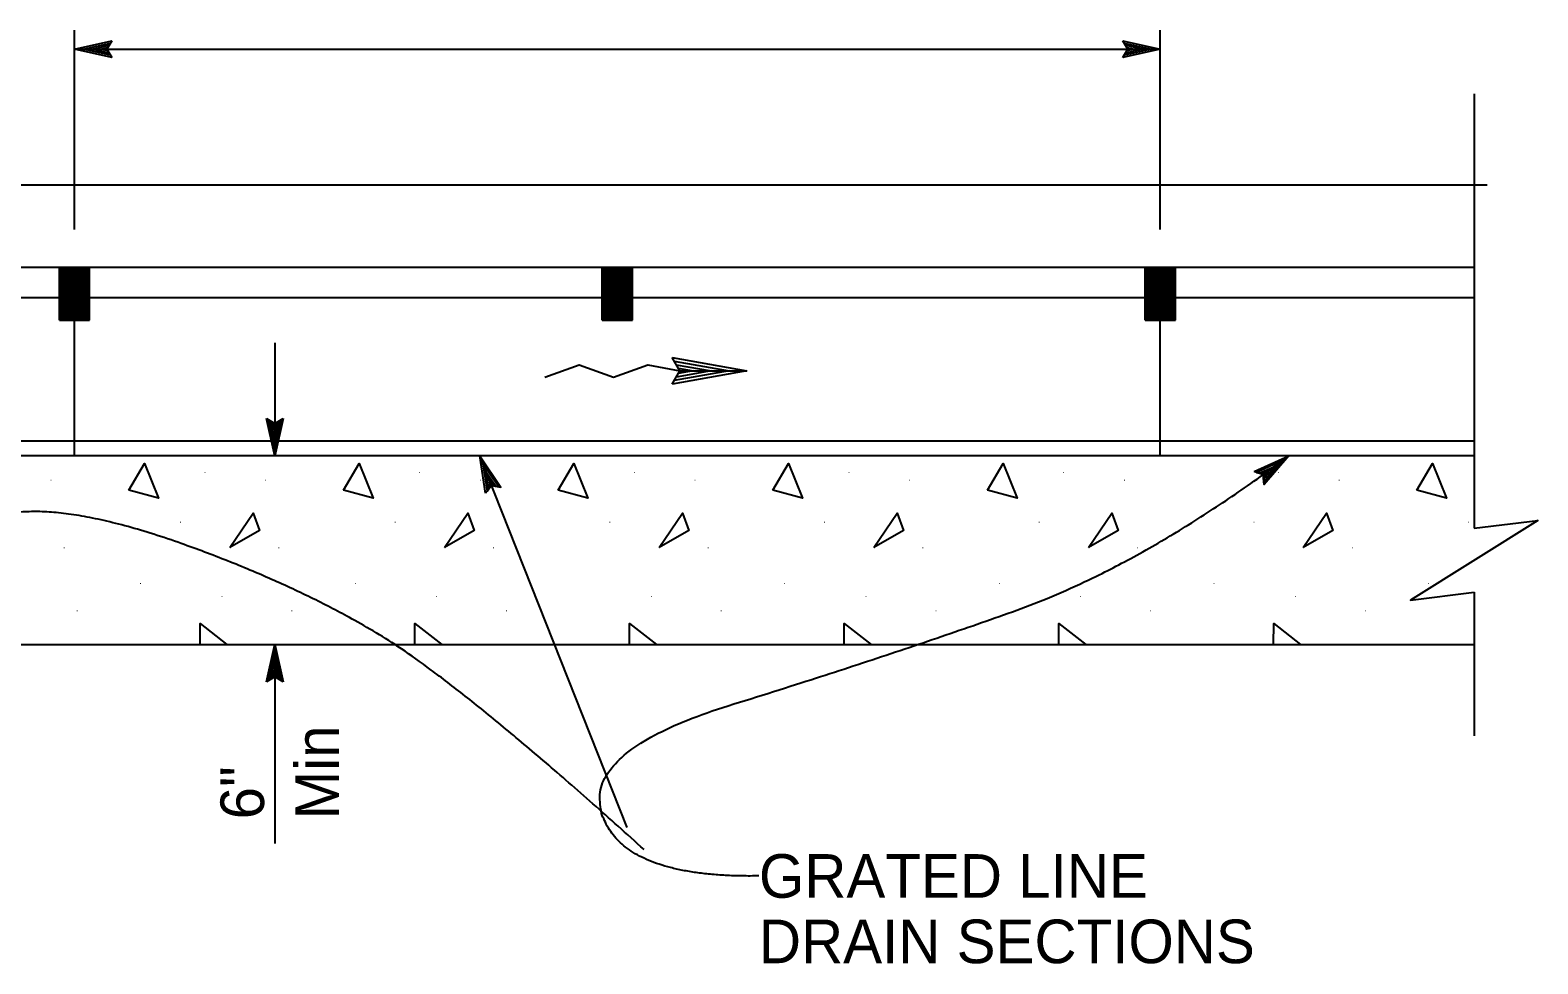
# Model space of a CAD drawing. Extents: x -893 to 867, y -474 to 712.
# Drawn here: x -521.7 to -279.8, y 94.1 to 243.9 of the extents above; entities that cross this region are included whole.
import ezdxf

# ---------------------------------------------------------------- set-up
doc = ezdxf.new("R2010")
doc.units = 0
for name, color, linetype in [('36 Drainage', 7, 'Continuous'), ('56 Stage 3 Anno', 7, 'Continuous'), ('57 Undefined', 7, 'Continuous'), ('60 Nongeo Data', 7, 'Continuous')]:
    doc.layers.add(name, color=color, linetype=linetype)

msp = doc.modelspace()

# ---------------------------------------------------------------- linework, layer by layer
at = {"layer": '36 Drainage'}
for points in [[(-505.89, 170.1), (-503.38, 174.37), (-501.12, 168.84)], [(-471.44, 170.1), (-468.93, 174.37), (-466.67, 168.84)], [(-436.99, 170.1), (-434.48, 174.37), (-432.22, 168.84)], [(-402.54, 170.1), (-400.03, 174.37), (-397.77, 168.84)], [(-368.09, 170.1), (-365.58, 174.37), (-363.32, 168.84)], [(-299.19, 170.1), (-296.68, 174.37), (-294.41, 168.84)], [(-489.69, 160.88), (-485.92, 166.4), (-484.92, 163.64)], [(-455.24, 160.88), (-451.47, 166.4), (-450.47, 163.64)], [(-420.79, 160.88), (-417.02, 166.4), (-416.02, 163.64)], [(-386.34, 160.88), (-382.57, 166.4), (-381.57, 163.64)], [(-351.89, 160.88), (-348.12, 166.4), (-347.11, 163.64)], [(-317.44, 160.88), (-313.67, 166.4), (-312.66, 163.64)]]:
    msp.add_lwpolyline(points, close=True, dxfattribs=at)
for points in [[(-280.18, 165), (-280.03, 165.22)], [(-494.44, 145.36), (-494.41, 148.69), (-490.12, 145.36)], [(-459.99, 145.36), (-459.96, 148.69), (-455.67, 145.36)], [(-425.54, 145.36), (-425.51, 148.69), (-421.21, 145.36)], [(-391.09, 145.36), (-391.06, 148.69), (-386.76, 145.36)], [(-356.64, 145.36), (-356.61, 148.69), (-352.31, 145.36)], [(-322.19, 145.36), (-322.16, 148.69), (-317.86, 145.36)]]:
    msp.add_lwpolyline(points, dxfattribs=at)
at = {"layer": '56 Stage 3 Anno'}
for p, q in [((-514.59, 211.92), (-514.59, 243.93)), ((-514.59, 240.88), (-508.59, 242.21)), ((-508.59, 242.21), (-509.39, 240.88)), ((-508.59, 242.21), (-508.59, 242.21)), ((-345.55, 240.88), (-346.35, 242.22)), ((-346.35, 242.22), (-346.35, 242.22)), ((-346.35, 242.22), (-340.35, 240.88)), ((-340.35, 211.92), (-340.35, 243.93)), ((-514.59, 240.88), (-340.35, 240.88)), ((-508.59, 239.54), (-514.59, 240.88)), ((-514.59, 240.88), (-514.59, 240.88)), ((-508.81, 239.89), (-513.21, 240.88)), ((-513.2, 240.88), (-508.83, 241.85)), ((-511.83, 240.88), (-509, 241.5)), ((-509.04, 240.25), (-511.83, 240.88)), ((-510.45, 240.87), (-509.24, 241.14)), ((-509.22, 240.6), (-510.45, 240.87)), ((-509.39, 240.88), (-508.59, 239.54)), ((-508.59, 239.54), (-508.59, 239.54)), ((-340.35, 240.88), (-346.35, 239.55)), ((-346.35, 239.55), (-345.55, 240.88)), ((-346.35, 239.55), (-346.35, 239.55)), ((-346.13, 241.86), (-341.73, 240.88)), ((-341.74, 240.87), (-346.12, 239.91)), ((-343.11, 240.88), (-345.94, 240.25)), ((-345.9, 241.5), (-343.11, 240.88)), ((-345.72, 241.16), (-344.49, 240.88)), ((-344.49, 240.88), (-345.7, 240.61)), ((-340.35, 240.88), (-340.35, 240.88)), ((-482.45, 193.77), (-482.45, 175.61)), ((-482.45, 175.61), (-483.78, 181.61)), ((-483.78, 181.61), (-483.78, 181.61)), ((-483.78, 181.61), (-482.45, 180.81)), ((-482.45, 180.81), (-481.11, 181.61)), ((-481.11, 181.61), (-482.45, 175.61)), ((-481.11, 181.61), (-481.11, 181.61)), ((-482.45, 177), (-483.42, 181.38)), ((-482.45, 178.38), (-483.07, 181.2)), ((-482.45, 179.76), (-482.71, 180.97)), ((-481.46, 181.4), (-482.45, 176.99)), ((-481.82, 181.16), (-482.45, 178.38)), ((-482.17, 180.99), (-482.45, 179.76)), ((-482.45, 175.61), (-482.45, 175.61)), ((-425.91, 115.98), (-449.57, 175.61)), ((-483.79, 139.36), (-482.45, 145.36)), ((-482.45, 145.36), (-482.45, 113.39)), ((-482.45, 145.36), (-482.45, 145.36)), ((-482.45, 145.36), (-481.12, 139.36)), ((-483.43, 139.58), (-482.45, 143.98)), ((-482.45, 143.97), (-481.48, 139.6)), ((-483.07, 139.81), (-482.45, 142.6)), ((-482.73, 139.99), (-482.45, 141.22)), ((-482.45, 142.6), (-481.83, 139.77)), ((-482.45, 141.22), (-482.18, 140.01)), ((-482.45, 140.16), (-483.79, 139.36)), ((-483.79, 139.36), (-483.79, 139.36)), ((-481.12, 139.36), (-482.45, 140.16)), ((-481.12, 139.36), (-481.12, 139.36))]:
    msp.add_line(p, q, dxfattribs=at)
for points in [[(-448.62, 169.64), (-449.57, 175.61), (-446.17, 170.61), (-446.57, 170.67), (-449.06, 174.34), (-448.37, 169.96), (-448.12, 170.28), (-448.57, 173.08), (-446.98, 170.74), (-447.38, 170.81), (-448.07, 171.82), (-447.87, 170.61), (-447.68, 170.86), (-446.17, 170.61), (-447.68, 170.86)], [(-325.27, 173.12), (-319.75, 175.61), (-323.69, 171.02), (-323.73, 171.42), (-320.85, 174.79), (-324.89, 172.96), (-324.51, 172.81), (-321.93, 173.98), (-323.77, 171.83), (-323.81, 172.23), (-323.02, 173.16), (-324.14, 172.66), (-323.84, 172.54), (-323.69, 171.02), (-323.84, 172.54)]]:
    msp.add_lwpolyline(points, close=True, dxfattribs=at)
for points in [[(-423.18, 112.42), (-452.79, 139.21), (-478.89, 154.81), (-513.46, 167.35), (-532.78, 165.82), (-538.88, 175.61)], [(-404.76, 108.19), (-426.52, 107.86), (-433.3, 128.2), (-385.17, 143.11), (-343.14, 158.03), (-319.75, 175.61)]]:
    msp.add_open_spline(points, degree=2, dxfattribs=at)
at = {"layer": '60 Nongeo Data'}
for p, q in [((-289.99, 233.71), (-289.99, 163.98)), ((-287.91, 219.03), (-772.33, 219.03)), ((-764.8, 205.87), (-289.99, 205.87)), ((-517.01, 197.39), (-517.01, 205.87)), ((-516.89, 197.39), (-516.89, 205.87)), ((-516.77, 197.39), (-516.77, 205.87)), ((-516.65, 197.39), (-516.65, 205.87)), ((-516.53, 197.39), (-516.53, 205.87)), ((-516.41, 197.39), (-516.41, 205.87)), ((-516.29, 197.39), (-516.29, 205.87)), ((-516.17, 197.39), (-516.17, 205.87)), ((-516.04, 197.39), (-516.04, 205.87)), ((-515.92, 197.39), (-515.92, 205.87)), ((-515.8, 197.39), (-515.8, 205.87)), ((-515.68, 197.39), (-515.68, 205.87)), ((-515.56, 197.39), (-515.56, 205.87)), ((-515.44, 197.39), (-515.44, 205.87)), ((-515.32, 197.39), (-515.32, 205.87)), ((-515.2, 197.39), (-515.2, 205.87)), ((-515.08, 197.39), (-515.08, 205.87)), ((-514.96, 197.39), (-514.96, 205.87)), ((-514.83, 197.39), (-514.83, 205.87)), ((-514.71, 197.39), (-514.71, 205.87)), ((-514.59, 175.61), (-514.59, 205.87)), ((-514.59, 197.39), (-514.59, 205.87)), ((-514.47, 197.39), (-514.47, 205.87)), ((-514.35, 197.39), (-514.35, 205.87)), ((-514.23, 197.39), (-514.23, 205.87)), ((-514.11, 197.39), (-514.11, 205.87)), ((-513.99, 197.39), (-513.99, 205.87)), ((-513.87, 197.39), (-513.87, 205.87)), ((-513.75, 197.39), (-513.75, 205.87)), ((-513.62, 197.39), (-513.62, 205.87)), ((-513.5, 197.39), (-513.5, 205.87)), ((-513.38, 197.39), (-513.38, 205.87)), ((-513.26, 197.39), (-513.26, 205.87)), ((-513.14, 197.39), (-513.14, 205.87)), ((-513.02, 197.39), (-513.02, 205.87)), ((-512.9, 197.39), (-512.9, 205.87)), ((-512.78, 197.39), (-512.78, 205.87)), ((-512.66, 197.39), (-512.66, 205.87)), ((-512.54, 197.39), (-512.54, 205.87)), ((-512.41, 197.39), (-512.41, 205.87)), ((-512.29, 197.39), (-512.29, 205.87)), ((-512.17, 197.39), (-512.17, 205.87)), ((-429.89, 197.39), (-429.89, 205.87)), ((-429.77, 197.39), (-429.77, 205.87)), ((-429.65, 197.39), (-429.65, 205.87)), ((-429.53, 197.39), (-429.53, 205.87)), ((-429.41, 197.39), (-429.41, 205.87)), ((-429.29, 197.39), (-429.29, 205.87)), ((-429.17, 197.39), (-429.17, 205.87)), ((-429.04, 197.39), (-429.04, 205.87)), ((-428.92, 197.39), (-428.92, 205.87)), ((-428.8, 197.39), (-428.8, 205.87)), ((-428.68, 197.39), (-428.68, 205.87)), ((-428.56, 197.39), (-428.56, 205.87)), ((-428.44, 197.39), (-428.44, 205.87)), ((-428.32, 197.39), (-428.32, 205.87)), ((-428.2, 197.39), (-428.2, 205.87)), ((-428.08, 197.39), (-428.08, 205.87)), ((-427.96, 197.39), (-427.96, 205.87)), ((-427.83, 197.39), (-427.83, 205.87)), ((-427.71, 197.39), (-427.71, 205.87)), ((-427.59, 197.39), (-427.59, 205.87)), ((-427.47, 197.39), (-427.47, 205.87)), ((-427.35, 197.39), (-427.35, 205.87)), ((-427.23, 197.39), (-427.23, 205.87)), ((-427.11, 197.39), (-427.11, 205.87)), ((-426.99, 197.39), (-426.99, 205.87)), ((-426.87, 197.39), (-426.87, 205.87)), ((-426.75, 197.39), (-426.75, 205.87)), ((-426.62, 197.39), (-426.62, 205.87)), ((-426.5, 197.39), (-426.5, 205.87)), ((-426.38, 197.39), (-426.38, 205.87)), ((-426.26, 197.39), (-426.26, 205.87)), ((-426.14, 197.39), (-426.14, 205.87)), ((-426.02, 197.39), (-426.02, 205.87)), ((-425.9, 197.39), (-425.9, 205.87)), ((-425.78, 197.39), (-425.78, 205.87)), ((-425.66, 197.39), (-425.66, 205.87)), ((-425.53, 197.39), (-425.53, 205.87)), ((-425.41, 197.39), (-425.41, 205.87)), ((-425.29, 197.39), (-425.29, 205.87)), ((-425.17, 197.39), (-425.17, 205.87)), ((-425.05, 197.39), (-425.05, 205.87)), ((-342.77, 197.39), (-342.77, 205.87)), ((-342.65, 197.39), (-342.65, 205.87)), ((-342.53, 197.39), (-342.53, 205.87)), ((-342.41, 197.39), (-342.41, 205.87)), ((-342.29, 197.39), (-342.29, 205.87)), ((-342.17, 197.39), (-342.17, 205.87)), ((-342.04, 197.39), (-342.04, 205.87)), ((-341.92, 197.39), (-341.92, 205.87)), ((-341.8, 197.39), (-341.8, 205.87)), ((-341.68, 197.39), (-341.68, 205.87)), ((-341.56, 197.39), (-341.56, 205.87)), ((-341.44, 197.39), (-341.44, 205.87)), ((-341.32, 197.39), (-341.32, 205.87)), ((-341.2, 197.39), (-341.2, 205.87)), ((-341.08, 197.39), (-341.08, 205.87)), ((-340.96, 197.39), (-340.96, 205.87)), ((-340.83, 197.39), (-340.83, 205.87)), ((-340.71, 197.39), (-340.71, 205.87)), ((-340.59, 197.39), (-340.59, 205.87)), ((-340.47, 197.39), (-340.47, 205.87)), ((-340.35, 175.61), (-340.35, 205.87)), ((-340.35, 197.39), (-340.35, 205.87)), ((-340.23, 197.39), (-340.23, 205.87)), ((-340.11, 197.39), (-340.11, 205.87)), ((-339.99, 197.39), (-339.99, 205.87)), ((-339.87, 197.39), (-339.87, 205.87)), ((-339.75, 197.39), (-339.75, 205.87)), ((-339.62, 197.39), (-339.62, 205.87)), ((-339.5, 197.39), (-339.5, 205.87)), ((-339.38, 197.39), (-339.38, 205.87)), ((-339.26, 197.39), (-339.26, 205.87)), ((-339.14, 197.39), (-339.14, 205.87)), ((-339.02, 197.39), (-339.02, 205.87)), ((-338.9, 197.39), (-338.9, 205.87)), ((-338.78, 197.39), (-338.78, 205.87)), ((-338.66, 197.39), (-338.66, 205.87)), ((-338.54, 197.39), (-338.54, 205.87)), ((-338.41, 197.39), (-338.41, 205.87)), ((-338.29, 197.39), (-338.29, 205.87)), ((-338.17, 197.39), (-338.17, 205.87)), ((-338.05, 197.39), (-338.05, 205.87)), ((-337.93, 197.39), (-337.93, 205.87)), ((-687.88, 201.03), (-289.99, 201.03)), ((-517.01, 197.39), (-512.17, 197.39)), ((-429.89, 197.39), (-425.05, 197.39)), ((-342.77, 197.39), (-337.93, 197.39)), ((-418.7, 191.37), (-406.69, 189.24)), ((-417.47, 189.24), (-418.7, 191.37)), ((-406.69, 189.24), (-418.7, 187.13)), ((-418.7, 187.13), (-417.47, 189.24)), ((-418.37, 190.81), (-409.56, 189.24)), ((-409.56, 189.24), (-418.37, 187.69)), ((-418.04, 190.24), (-412.41, 189.24)), ((-412.41, 189.24), (-418.04, 188.26)), ((-417.71, 189.67), (-415.33, 189.24)), ((-415.33, 189.24), (-417.71, 188.83)), ((-687.88, 178.03), (-289.99, 178.03)), ((-289.99, 175.61), (-688.83, 175.61)), ((-289.99, 153.75), (-289.99, 130.69)), ((-718.83, 145.36), (-289.99, 145.36))]:
    msp.add_line(p, q, dxfattribs=at)
for points in [[(-439.09, 188.26), (-433.59, 190.24), (-428.09, 188.26), (-422.59, 190.24), (-417.47, 189.24), (-406.69, 189.24)], [(-289.99, 163.98), (-279.77, 165.25), (-300.21, 152.47), (-289.99, 153.75)]]:
    msp.add_lwpolyline(points, dxfattribs=at)

# ---------------------------------------------------------------- texts
at = {"layer": '36 Drainage'}
for p in [(-518.55, 171.62), (-493.85, 172.86), (-484.1, 171.62), (-459.4, 172.86), (-449.65, 171.62), (-424.95, 172.86), (-415.2, 171.62), (-390.5, 172.86), (-380.75, 171.62), (-356.04, 172.86), (-346.29, 171.62), (-321.59, 172.86), (-311.84, 171.62), (-497.77, 164.89), (-463.32, 164.89), (-428.87, 164.89), (-394.42, 164.89), (-359.97, 164.89), (-325.52, 164.89), (-291.07, 164.89), (-516.44, 160.75), (-481.99, 160.75), (-447.54, 160.75), (-413.09, 160.75), (-378.64, 160.75), (-344.18, 160.75), (-309.73, 160.75), (-504.19, 155.07), (-469.73, 155.07), (-400.83, 155.07), (-366.38, 155.07), (-331.93, 155.07), (-297.48, 155.07), (-491.12, 152.96), (-456.67, 152.96), (-422.22, 152.96), (-387.77, 152.96), (-353.32, 152.96), (-318.86, 152.96), (-514.35, 150.68), (-479.9, 150.68), (-445.45, 150.68), (-411, 150.68), (-376.54, 150.68), (-342.09, 150.68), (-307.64, 150.68)]:
    msp.add_text('.', height=1.02, dxfattribs=at).set_placement(p)
at = {"layer": '57 Undefined'}
for s, p in [('Min', (-472.17, 117.27)), ('6"', (-484.17, 117.27))]:
    msp.add_text(s, height=7, rotation=90, dxfattribs=at).set_placement(p)
for s, p in [('GRATED LINE ', (-404.76, 104.69)), ('DRAIN SECTIONS', (-404.76, 94.19))]:
    msp.add_text(s, height=7, dxfattribs=at).set_placement(p)

doc.saveas('drawing.dxf')
